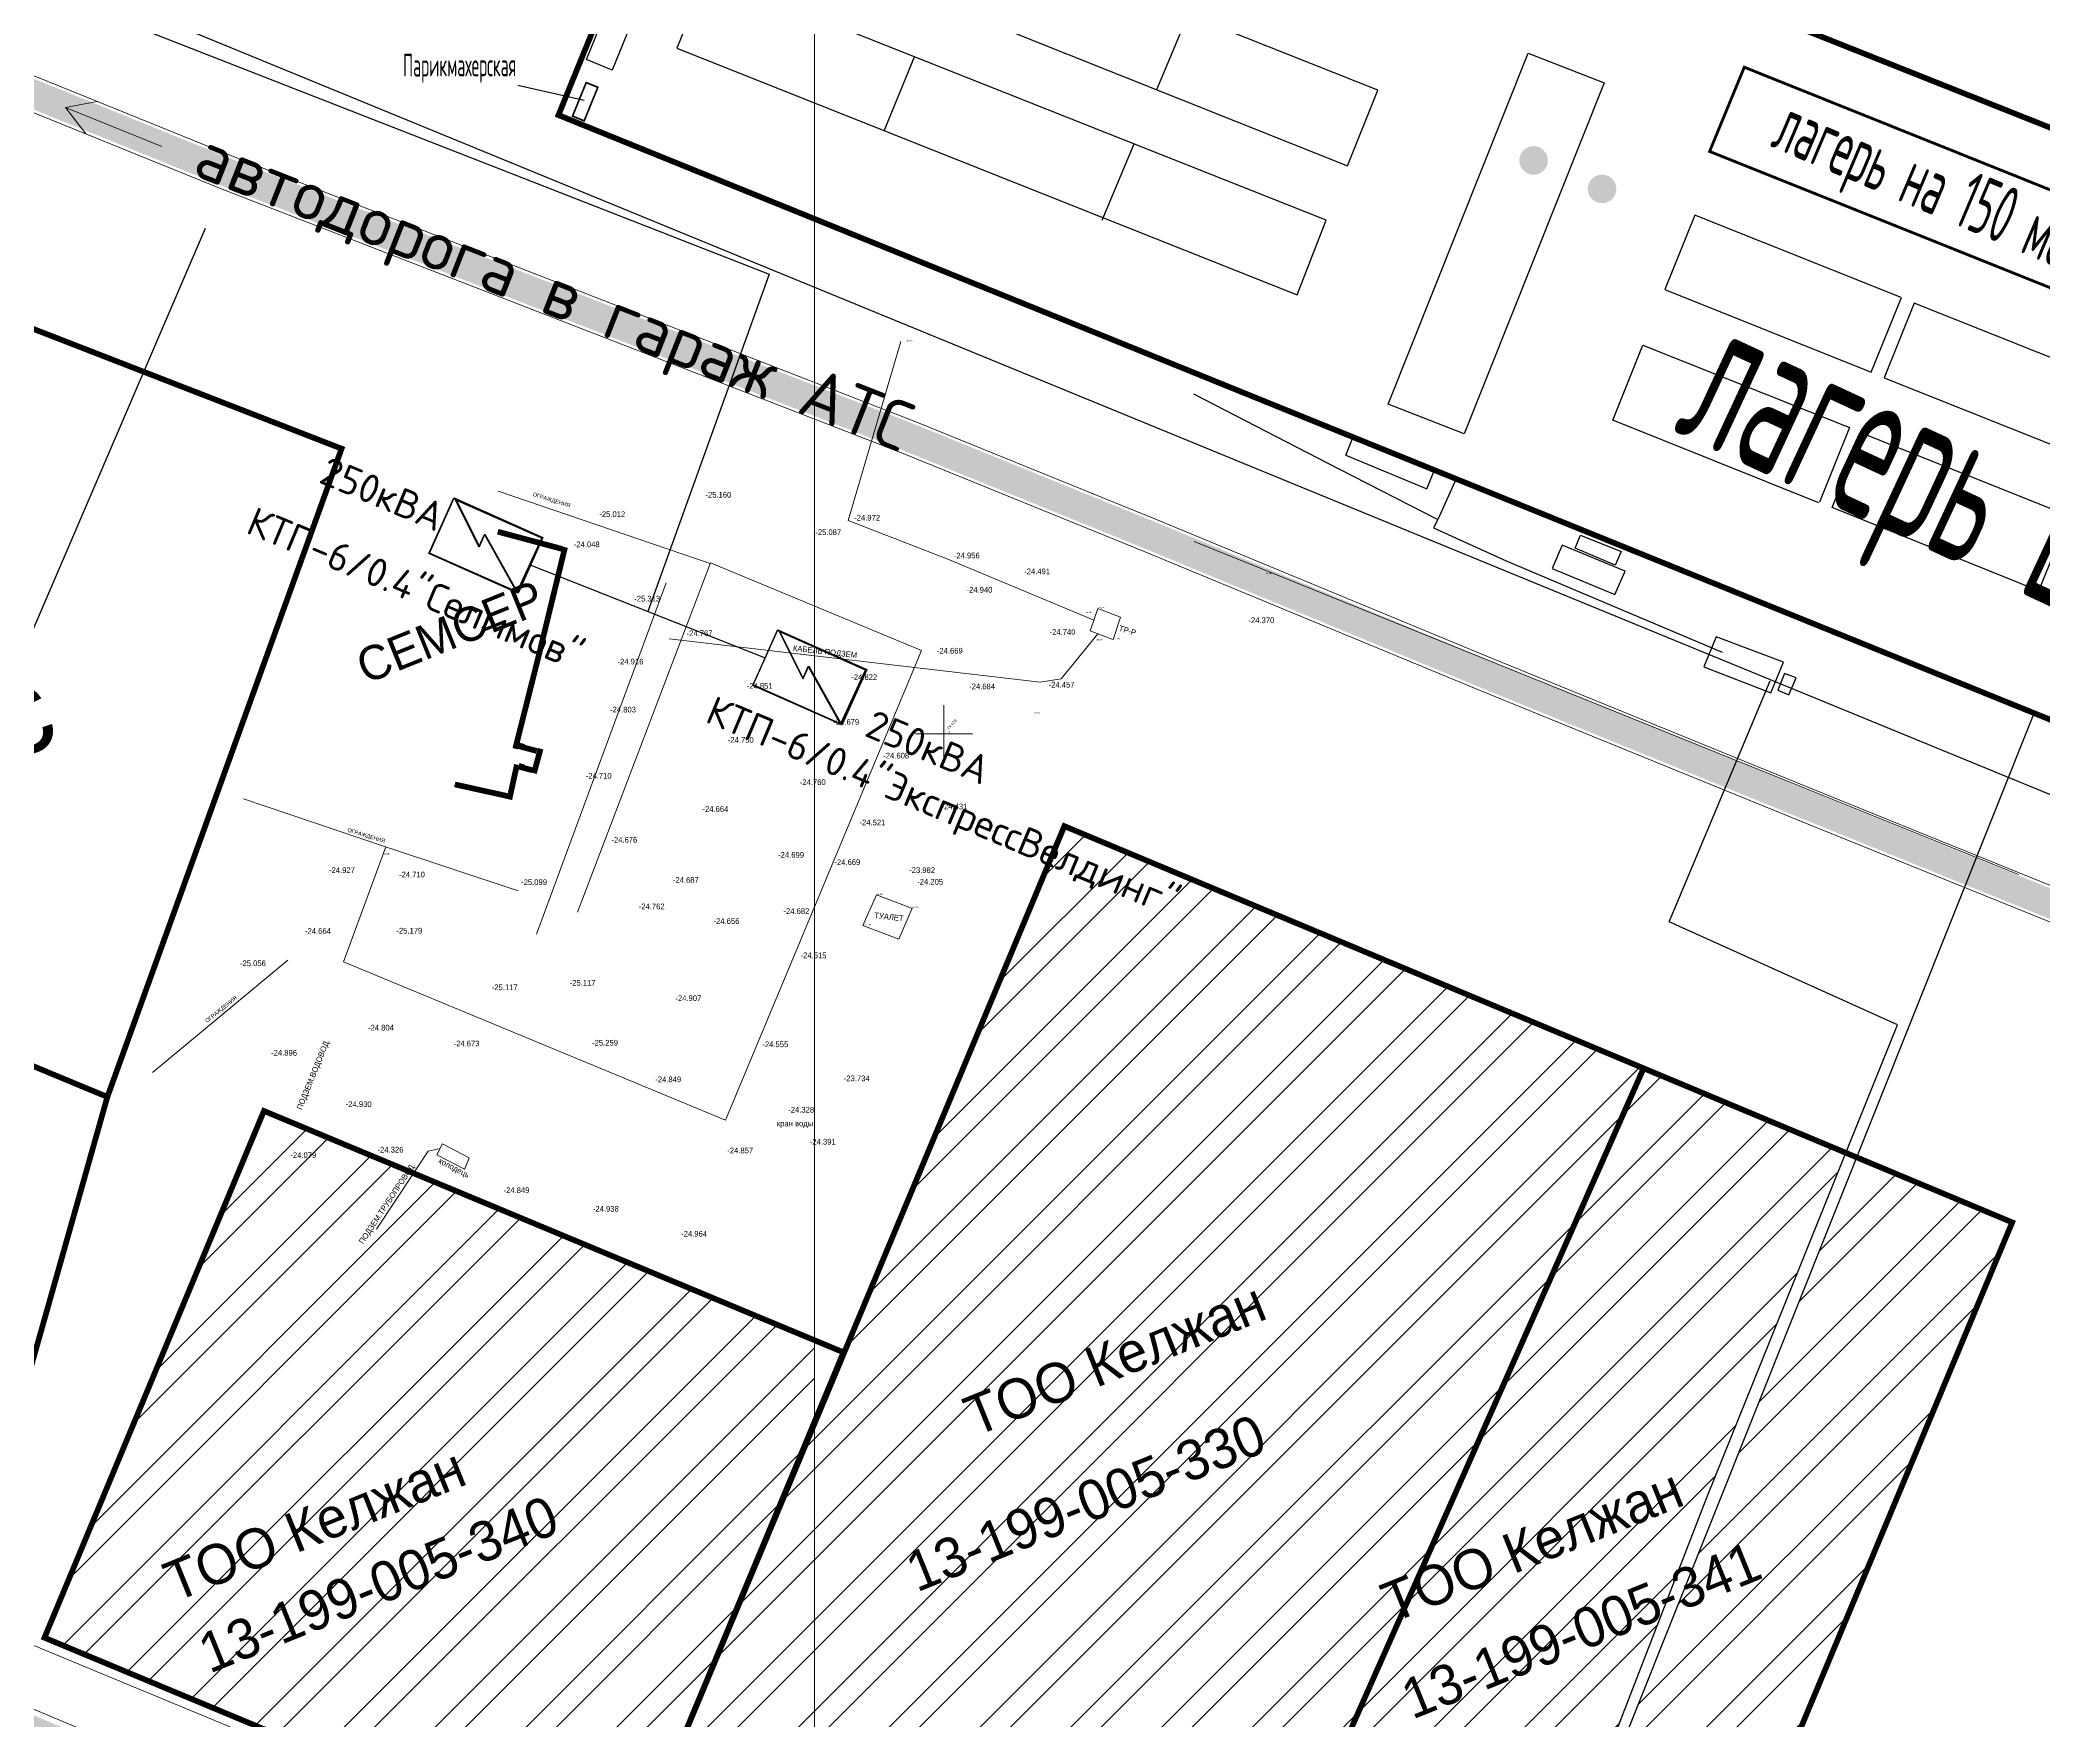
# Model space of a CAD drawing. Header units: millimetres. Extents: x 519 to 9564855, y -810 to 5021775.
# Drawn here: x 9523864.3 to 9524215.4, y 5006365.5 to 5006660.1 of the extents above; entities that cross this region are included whole.
import ezdxf

# ---------------------------------------------------------------- set-up
doc = ezdxf.new("R2010")
doc.units = ezdxf.units.MM
doc.header["$LTSCALE"] = 2
doc.header["$MEASUREMENT"] = 0
doc.header["$PDMODE"] = 2
doc.header["$PDSIZE"] = 5
for name, pattern in [('1', [0]), ('92051501$0$GROUND2', [35, 25, -10]), ('Трубопровод подводный под дном', [9.5, 2.25, -1, 1, -1, 1, -1, 2.25])]:
    doc.linetypes.add(name, pattern=pattern)
for name, color, linetype in [('0_ANNOT_Dimensions', 7, 'Continuous'), ('COMPOUND', 3, 'Continuous'), ('GRID_PULKOVO', 7, 'Continuous'), ('HEIGHT', 7, 'Continuous'), ('PPLINE_WAT', 7, 'WTR_LINE'), ('ROAD_ASF', 9, 'Continuous'), ('ROAD_FIELD', 255, '92051501$0$GROUND2'), ('STATION', 7, 'Continuous'), ('STATION_ELEV', 7, 'Continuous'), ('STATION_ID', 7, 'Continuous'), ('zdanie', 8, '1'), ('жилой блок', 185, '1'), ('ограждение', 55, 'Continuous'), ('Проектируемые сооружения', 6, 'Continuous'), ('столовая', 30, '1')]:
    doc.layers.add(name, color=color, linetype=linetype)
for name, color, linetype, lineweight in [('Водовод', 5, 'Трубопровод подводный под дном', 30), ('канал.труба', 3, 'Трубопровод подводный под дном', 30), ('Скважины на 2026', 222, 'Continuous', 50), ('Электро', 1, 'Continuous', 30), ('Электроснаб', 1, 'Continuous', 18), ('Электроснабжене', 1, 'Continuous', 18)]:
    doc.layers.add(name, color=color, linetype=linetype, lineweight=lineweight)
doc.styles.add('92051501$0$STANDARD', font='simplex.shx')
doc.styles.add('Elect', font='isocpeur.ttf')
doc.styles.get("Standard").update_dxf_attribs({"font": 'isocpeur.ttf', "width": 0.5})
doc.styles.add('STD', font='txt')
doc.linetypes.add('FENCELINE2', pattern='A,0.25,-0.1,[132,ltypeshp.shx,S=0.1,R=0,X=-0.1,Y=0],-0.1,1', length=1.45)
doc.linetypes.add('WTR_LINE', pattern='A,0.5,-0.2,["W",92051501$0$STANDARD,S=0.1,R=0,X=-0.1,Y=-0.05],-0.05', length=0.75)
doc.dimstyles.new('ISO-25', dxfattribs={"dimtxt": 15, "dimasz": 10, "dimexe": 5, "dimexo": 5, "dimgap": 5, "dimtad": 1, "dimtxsty": 'Standard', "dimblk": 'OBLIQUE', "dimcen": 50, "dimadec": 0, "dimazin": 0, "dimtfac": 1, "dimtmove": 0, "dimatfit": 3, "dimfxl": 0, "dimarcsym": 0})

# ---------------------------------------------------------------- blocks, each defined once
blk = doc.blocks.new('_Oblique')
at = {"color": 0, "linetype": 'ByBlock', "lineweight": -2}
blk.add_line((-0.5, -0.5), (0.5, 0.5), dxfattribs=at)
blk = doc.blocks.new('*D107')
at = {"layer": '0_ANNOT_Dimensions', "color": 0, "lineweight": -2, "transparency": 16777216}
for p, q in [((9523314.06, 5006886.19), (9523320.3, 5006901.39)), ((9523318.4, 5006896.76), (9524318.55, 5006485.95)), ((9524314.21, 5006475.39), (9524320.45, 5006490.58))]:
    blk.add_line(p, q, dxfattribs=at)
at = {"layer": 'DEFPOINTS', "color": 0, "lineweight": 25, "transparency": 16777216}
for p in [(9523312.16, 5006881.57), (9524318.55, 5006485.95), (9524312.31, 5006470.76)]:
    blk.add_point(p, dxfattribs=at)
at = {"layer": '0_ANNOT_Dimensions', "color": 0, "lineweight": -2, "transparency": 16777216, "xscale": 10, "yscale": 10, "zscale": 10}
for p, rotation in [((9523318.4, 5006896.76), 157.6697679268706), ((9524318.55, 5006485.95), 337.6697679268705)]:
    blk.add_blockref('_Oblique', p, dxfattribs=dict(at, rotation=rotation))
at = {"layer": '0_ANNOT_Dimensions', "color": 0, "lineweight": 25, "transparency": 16777216, "insert": (9523823.79, 5006704.31), "char_height": 15, "attachment_point": 5, "rotation": 337.6698, "bg_fill": 3, "box_fill_scale": 1.25, "bg_fill_color": 256, "bg_fill_true_color": 13158600, "bg_fill_transparency": 0}
blk.add_mtext('1081,23', dxfattribs=at)
blk = doc.blocks.new('*D108')
at = {"layer": '0_ANNOT_Dimensions', "color": 0, "lineweight": -2, "transparency": 16777216}
for p, q in [((9522897.82, 5006770.66), (9522881.49, 5006732.24)), ((9522883.44, 5006736.84), (9524304.47, 5006132.63)), ((9524318.85, 5006166.44), (9524302.51, 5006128.03))]:
    blk.add_line(p, q, dxfattribs=at)
at = {"layer": 'DEFPOINTS', "color": 0, "lineweight": 25, "transparency": 16777216}
for p in [(9522899.78, 5006775.26), (9524320.81, 5006171.05), (9524304.47, 5006132.63)]:
    blk.add_point(p, dxfattribs=at)
at = {"layer": '0_ANNOT_Dimensions', "color": 0, "lineweight": -2, "transparency": 16777216, "xscale": 10, "yscale": 10, "zscale": 10}
for p, rotation in [((9522883.44, 5006736.84), 156.9651309655296), ((9524304.47, 5006132.63), 336.9651309655296)]:
    blk.add_blockref('_Oblique', p, dxfattribs=dict(at, rotation=rotation))
at = {"layer": '0_ANNOT_Dimensions', "color": 0, "lineweight": 25, "transparency": 16777216, "insert": (9523599.44, 5006447.62), "char_height": 15, "attachment_point": 5, "rotation": 336.9651, "bg_fill": 3, "box_fill_scale": 1.25, "bg_fill_color": 256, "bg_fill_true_color": 13158600, "bg_fill_transparency": 0}
blk.add_mtext('1544,15', dxfattribs=at)

msp = doc.modelspace()

# ---------------------------------------------------------------- linework, layer by layer
msp.add_line((9523959.68556, 5006649.51027, 0.62087), (9523948.05289, 5006652.11465, 0.07775))
at = {"color": 7, "linetype": 'ByBlock', "lineweight": 0, "ltscale": 80}
for p, q in [((9523868.77173, 5006648.27956), (9523874.3194, 5006649.34505)), ((9523885.63865, 5006641.41995), (9523868.77173, 5006648.27956)), ((9523868.77173, 5006648.27956), (9523872.33104, 5006643.67681))]:
    msp.add_line(p, q, dxfattribs=at)
at = {"color": 1, "linetype": 'Continuous', "lineweight": 0}
for p, q in [((9524015.12432, 5006607.24701), (9524005.93042, 5006575.88146)), ((9524005.93042, 5006575.88146), (9524023.35168, 5006569.12094)), ((9524023.35168, 5006569.12094), (9524047.42083, 5006559.06803)), ((9524049.6368, 5006560.46231), (9524048.31665, 5006556.57237)), ((9524053.64397, 5006558.95044), (9524049.68353, 5006560.47361)), ((9524047.41769, 5006559.06916), (9524048.94765, 5006558.44)), ((9524048.31665, 5006556.57237), (9524052.2771, 5006555.04921)), ((9524052.32382, 5006555.0605), (9524053.64397, 5006558.95044)), ((9524039.57066, 5006547.57397), (9523974.57687, 5006555.15466)), ((9524049.68395, 5006556.02169), (9524043.24822, 5006548.17152)), ((9524043.24822, 5006548.17152), (9524039.57066, 5006547.57397))]:
    msp.add_line(p, q, dxfattribs=at)
at = {"linetype": 'FENCELINE2', "lineweight": 0}
for p, q in [((9523981.76272, 5006568.38723), (9523944.59062, 5006581.02508)), ((9523924.8366, 5006518.71732), (9523899.99363, 5006527.14749)), ((9523948.08009, 5006510.98453), (9523924.83603, 5006518.71753)), ((9523884.04292, 5006479.15276), (9523907.72546, 5006498.84454))]:
    msp.add_line(p, q, dxfattribs=at)
at = {"linetype": 'Continuous', "lineweight": 0}
for p, q in [((9523956.56626, 5006570.96046), (9523944.54347, 5006573.88963)), ((9523946.68872, 5006527.44471), (9523936.89148, 5006529.44826)), ((9524008.5, 5006504.91354), (9524010.88098, 5006510.31493)), ((9524010.88098, 5006510.31493), (9524017.17527, 5006507.90129)), ((9524017.15169, 5006507.93644), (9524014.77071, 5006502.53505)), ((9524014.77071, 5006502.53505), (9524008.47643, 5006504.94869)), ((9523932.30852, 5006465.36975), (9523926.69788, 5006456.93374)), ((9523934.45376, 5006465.8267), (9523932.30852, 5006465.36975)), ((9523934.85452, 5006466.68202), (9523933.84083, 5006464.73705)), ((9523939.52219, 5006464.19808), (9523934.85452, 5006466.68202)), ((9523933.84083, 5006464.73705), (9523938.67352, 5006462.21797)), ((9523938.67352, 5006462.19453), (9523939.52219, 5006464.19808)), ((9523926.69866, 5006456.93467), (9523923.28525, 5006451.68685))]:
    msp.add_line(p, q, dxfattribs=at)
at = {"color": 3, "linetype": 'ByBlock', "lineweight": 0, "ltscale": 80}
msp.add_line((9524066.55, 5006572.19), (9524210.99, 5006513.89), dxfattribs=at)
at = {"color": 5, "linetype": 'ByBlock', "lineweight": 0}
for p, q in [((9523958.51355, 5006507.28395), (9523981.80298, 5006568.48116)), ((9523981.80298, 5006568.48116), (9524018.77627, 5006553.11902)), ((9524018.77627, 5006553.11902), (9523984.41042, 5006470.83837)), ((9523917.46913, 5006498.58503), (9523924.90133, 5006518.69581)), ((9523984.41042, 5006470.83837), (9523917.46913, 5006498.58503))]:
    msp.add_line(p, q, dxfattribs=at)
at = {"linetype": 'ByBlock', "lineweight": 0}
msp.add_line((9523974, 5006565), (9523951.3093, 5006503.42502), dxfattribs=at)
at = {"color": 0, "elevation": 0.54313}
msp.add_lwpolyline([(9523960.04246, 5006656.67746), (9523964.64131, 5006667.97749), (9523965.56754, 5006667.60054), (9523966.47224, 5006669.82349), (9523971.01077, 5006667.97641), (9523970.10608, 5006665.75346), (9523969.17985, 5006666.13041), (9523964.581, 5006654.83039), (9523960.04246, 5006656.67746)], dxfattribs=at)
at = {"color": 0, "const_width": 0.3, "elevation": 0.62087}
msp.add_lwpolyline([(9523957.62151, 5006646.75834), (9523959.65911, 5006645.92878), (9523962.05352, 5006651.81004), (9523960.01592, 5006652.6396)], close=True, dxfattribs=at)
at = {"linetype": 'Continuous'}
for points, elevation in [([(9524093.0785, 5006587.3255), (9524094.3965, 5006590.55141)], -24.0295), ([(9524093.0785, 5006587.3255), (9524094.3965, 5006590.55141)], -24.0295), ([(9524093.0785, 5006587.3255), (9524107.2971, 5006581.419)], -24.0295), ([(9524107.2971, 5006581.419), (9524108.57873, 5006584.60853)], -22.3712), ([(9524142.0351, 5006567.0088), (9524131.01676, 5006571.57697), (9524129.2794, 5006567.5035), (9524140.2508, 5006562.93)], -22.4131), ([(9524133.2964, 5006571.0201), (9524134.2378, 5006573.3306), (9524141.3261, 5006570.4403), (9524140.293, 5006568.0765), (9524133.2964, 5006571.0201)], -22.7361), ([(9524140.2508, 5006562.93), (9524142.0351, 5006567.0088)], -23.9112), ([(9524157.9674, 5006555.4858), (9524155.8492, 5006550.2647), (9524167.5828, 5006545.6938), (9524169.7844, 5006551.053), (9524157.9674, 5006555.4858)], -22.459), ([(9524168.7695, 5006546.1499), (9524170.73, 5006545.3531), (9524172.0005, 5006548.3068), (9524169.97417, 5006549.08967), (9524168.7695, 5006546.1499)], -24.0396)]:
    msp.add_lwpolyline(points, dxfattribs=dict(at, elevation=elevation))
at = {"color": 0, "linetype": 'ByBlock', "lineweight": 0, "const_width": 1, "elevation": 1.80509}
for points in [[(9523966.6415, 5006337.81586), (9524132.71038, 5006268.38151), (9524209.85966, 5006452.90248), (9524043.79078, 5006522.33683)], [(9523865.09994, 5006380.11611), (9523966.6415, 5006337.81586), (9524005.09628, 5006430.12637), (9523903.55472, 5006472.42662)]]:
    msp.add_lwpolyline(points, close=True, dxfattribs=at)
msp.add_lwpolyline([(9524145.27732, 5006479.90473), (9524064.2822, 5006296.99172)], dxfattribs=at)
at = {"layer": 'COMPOUND', "lineweight": 0, "const_width": 1}
msp.add_lwpolyline([(9523799.07253, 5006634.23038), (9523759.01101, 5006523.53491), (9523763.73074, 5006521.57428), (9523734.237, 5006435.855), (9523851.637, 5006388.355), (9523876.12334, 5006474.88504), (9523917.16187, 5006588.48479), (9523804.33202, 5006632.32693)], close=True, dxfattribs=at)
for points in [[(9523944.51553, 5006573.93899), (9523955.80428, 5006570.91071)], [(9523947.5868, 5006535.90172), (9523951.80104, 5006552.63663), (9523956.31391, 5006571.21936)], [(9523948.8025, 5006536.83467), (9523948.61427, 5006536.24306), (9523951.35963, 5006535.5066)], [(9523952.02255, 5006535.90464), (9523950.86981, 5006531.60748)], [(9523946.54827, 5006527.01422), (9523947.88837, 5006533.11685)], [(9523948.8025, 5006533.24979), (9523948.61427, 5006532.65819), (9523950.60555, 5006532.12401)], [(9523937.00923, 5006529.64475), (9523946.77696, 5006527.48278)], [(9523763.73074, 5006521.57428), (9523876.12334, 5006474.88504)]]:
    msp.add_lwpolyline(points, dxfattribs=at)
at = {"layer": 'GRID_PULKOVO', "lineweight": 0}
msp.add_line((9524000, 5011000), (9524000, 4992000), dxfattribs=at)
at = {"layer": 'PPLINE_WAT', "color": 5, "lineweight": 0, "ltscale": 20}
msp.add_lwpolyline([(9523394.05998, 5006572.94628), (9523682.80481, 5006453.97047), (9523782.577, 5006412.184), (9524033.432, 5006308.159), (9524136.788, 5006266.205), (9524101.6191, 5006188.47359)], dxfattribs=at)
at = {"layer": 'ROAD_ASF', "color": 8, "lineweight": 0, "const_width": 5}
for points in [[(9524210.52931, 5006221.1802), (9524247.57311, 5006289.06783), (9524268.60548, 5006338.26024), (9524293.31878, 5006390.58136), (9524310.33672, 5006428.29839), (9524309.35286, 5006468.77954), (9524236.04314, 5006500.82822), (9524173.76616, 5006526.05062), (9524117.80171, 5006548.86999), (9524058.88846, 5006573.25861), (9524016.65496, 5006590.421), (9523897.3215, 5006636.78169), (9523753.71169, 5006695.0093), (9523709.78722, 5006714.29558), (9523625.91282, 5006747.90004), (9523311.5592, 5006878.56995), (9523269.12538, 5006878.63964)], [(9523170.07911, 5006655.78082), (9524320.80617, 5006171.04633)]]:
    msp.add_lwpolyline(points, dxfattribs=at)
at = {"layer": 'ROAD_ASF', "lineweight": 0}
for points in [[(9524213.16276, 5006219.74322), (9524250.27521, 5006287.75666), (9524271.34197, 5006337.02949), (9524296.04257, 5006389.32371), (9524313.35245, 5006427.68777), (9524312.30554, 5006470.76287), (9524237.20728, 5006503.59345), (9524174.89885, 5006528.82856), (9524118.9492, 5006551.64186), (9524060.02692, 5006576.03422), (9524017.76292, 5006593.209), (9523898.44871, 5006639.56186), (9523754.91778, 5006697.75618), (9523710.94844, 5006717.06216), (9523627.06433, 5006750.67024), (9523312.16041, 5006881.56891), (9523271.75252, 5006881.63964)], [(9524207.89585, 5006222.61718), (9524244.871, 5006290.379), (9524265.869, 5006339.491), (9524290.595, 5006391.839), (9524307.321, 5006428.909), (9524306.576, 5006459.562), (9524291.029, 5006473.516), (9524234.879, 5006498.063), (9524172.64, 5006523.27), (9524116.669, 5006546.092), (9524057.75, 5006570.483), (9524015.547, 5006587.633), (9523896.235, 5006633.985), (9523752.584, 5006692.228), (9523708.626, 5006711.529), (9523624.797, 5006745.115), (9523310.958, 5006875.571), (9523271.74202, 5006875.63965)], [(9523171.24202, 5006658.54626), (9524320.48734, 5006175.2707)]]:
    msp.add_lwpolyline(points, dxfattribs=at)
at = {"layer": 'STATION', "lineweight": 0}
msp.add_point((9524022.704, 5006538.51, -24.428), dxfattribs=at)
at = {"layer": 'zdanie', "color": 3, "linetype": 'Continuous', "const_width": 1, "elevation": -23.911}
msp.add_lwpolyline([(9524249.5057, 5006527.6239), (9523955.1562, 5006646.939), (9524011.4231, 5006785.1948), (9524178.1317, 5006718.4959), (9524157.31108, 5006668.28995), (9524260.81813, 5006627.11227), (9524259.65964, 5006624.27616), (9524250.83426, 5006600.46962), (9524281.4097, 5006587.1659), (9524272.0557, 5006566.1319), (9524265.6637, 5006568.8089), (9524249.5057, 5006527.6239)], dxfattribs=at)
at = {"layer": 'Водовод', "color": 5, "linetype": 'ByBlock', "elevation": -24.6797}
msp.add_lwpolyline([(9524108.5454, 5006278.7015), (9524213.73515, 5006542.12356)], dxfattribs=at)
at = {"layer": 'жилой блок', "color": 9, "linetype": 'Continuous'}
for points, elevation in [([(9523990.4364, 5006694.3327), (9523985.1948, 5006681.2985), (9524093.4282, 5006638.0599), (9524098.6976, 5006651.3177), (9523990.4364, 5006694.3327)], -24.0489), ([(9524084.5537, 5006615.4386), (9524089.6658, 5006628.5119), (9523981.1415, 5006671.6271), (9523975.9177, 5006658.6417), (9524084.5537, 5006615.4386)], -24.0922), ([(9524059.98523, 5006651.42017), (9524065.45973, 5006664.52397)], -23.2181), ([(9524012.22614, 5006644.20232), (9524017.51593, 5006657.17604)], -22.7103), ([(9524050.4174, 5006628.5185), (9524056.00207, 5006641.88603)], -23.2181)]:
    msp.add_lwpolyline(points, dxfattribs=dict(at, elevation=elevation))
for points in [[(9524190.40201, 5006614.9677, -23.832), (9524154.26201, 5006629.4047, -24.242), (9524148.97301, 5006616.3517, -24.325), (9524185.15338, 5006601.89858, -23.91454), (9524190.44238, 5006614.95158, -23.83154)], [(9524175.99303, 5006579.01768, -23.94124), (9524139.89631, 5006593.4747, -22.13), (9524145.12093, 5006606.60876, -24.09705), (9524181.3624, 5006592.17456, -24.21479), (9524176.0734, 5006579.12156, -24.29779)], [(9524214.47139, 5006563.57616, -23.75943), (9524178.30838, 5006578.17058, -24.17754), (9524183.59738, 5006591.22358, -24.09454), (9524219.84075, 5006576.73304, -24.03297), (9524214.55175, 5006563.68004, -24.11597)]]:
    msp.add_polyline3d(points, dxfattribs=at)
msp.add_polyline3d([(9524223.64138, 5006586.47758, -24.03354), (9524228.89001, 5006599.5467, -23.951), (9524192.70101, 5006613.9797, -24.258), (9524187.45238, 5006600.91058, -24.34054)], close=True, dxfattribs=at)
at = {"layer": 'канал.труба', "color": 32, "linetype": 'ByBlock', "true_color": 0xcd6928}
for points, elevation in [([(9524066.4059, 5006598.0789), (9524091.8946, 5006584.9468), (9524109.2252, 5006576.05849), (9524108.46049, 5006574.59763), (9524121.17893, 5006568.83498)], -23.5943), ([(9524112.43581, 5006583.18543), (9524112.43581, 5006583.18543), (9524109.2252, 5006576.05849)], -23.893), ([(9524121.17893, 5006568.83498), (9524159.0432, 5006552.8239)], -23.5943), ([(9524156.3401, 5006404.7074), (9524189.7553, 5006487.4941), (9524149.7833, 5006505.5536), (9524167.47092, 5006547.80823)], -23.8078), ([(9523969.325, 5006166.8387), (9524029.3535, 5006311.2402), (9524030.4196, 5006313.8246), (9524109.686, 5006284.1272), (9524156.3401, 5006404.7074)], -23.8078)]:
    msp.add_lwpolyline(points, dxfattribs=dict(at, elevation=elevation))
at = {"layer": 'Проектируемые сооружения', "color": 9, "linetype": 'ByBlock', "lineweight": 30, "ltscale": 0.3, "const_width": 0.5}
msp.add_lwpolyline([(9524156.84099, 5006640.57231), (9524162.91899, 5006655.33331), (9524237.72499, 5006625.33031), (9524231.89999, 5006610.53131), (9524156.84099, 5006640.57231)], dxfattribs=at)
at = {"layer": 'Скважины на 2026', "lineweight": 5, "const_width": 2.5}
for points in [[(9524124.75, 5006639, 1), (9524127.25, 5006639, 1)], [(9524136.75, 5006634, 1), (9524139.25, 5006634, 1)]]:
    msp.add_lwpolyline(points, format="xyb", close=True, dxfattribs=at)
at = {"layer": 'столовая', "color": 9, "linetype": 'Continuous', "elevation": -23.2947}
for points in [[(9524100.5513, 5006596.2954), (9524125.0786, 5006657.8098), (9524138.3729, 5006652.5737)], [(9524138.3729, 5006652.5737), (9524113.8456, 5006591.0593), (9524100.5513, 5006596.2954)]]:
    msp.add_lwpolyline(points, dxfattribs=at)
at = {"layer": 'Электро'}
for p, q in [((9523790.16137, 5006698.04918), (9523992.05396, 5006619.06526)), ((9523992.05396, 5006619.06526), (9523970.82292, 5006559.9589, 0)), ((9523932.47279, 5006570.12192), (9523936.77724, 5006579.77855)), ((9523932.56263, 5006570.19801, 0), (9523936.86708, 5006579.85463, 0)), ((9523936.77724, 5006579.77855), (9523952.34903, 5006572.83741)), ((9523936.86708, 5006579.85463, 0), (9523952.43886, 5006572.9135, 0)), ((9523952.21981, 5006572.78787), (9523937.06164, 5006579.54465)), ((9523937.06164, 5006579.54465), (9523941.22556, 5006571.26043)), ((9523952.30965, 5006572.86396, 0), (9523937.15147, 5006579.62073, 0)), ((9523937.15147, 5006579.62073, 0), (9523941.31539, 5006571.33652, 0)), ((9523941.22556, 5006571.26043), (9523942.19261, 5006573.42994)), ((9523941.31539, 5006571.33652, 0), (9523942.28245, 5006573.50602, 0)), ((9523942.19261, 5006573.42994), (9523947.84291, 5006563.30667)), ((9523942.28245, 5006573.50602, 0), (9523947.93274, 5006563.38276, 0)), ((9523947.84291, 5006563.30667), (9523952.21981, 5006572.78787)), ((9523947.93274, 5006563.38276, 0), (9523952.30965, 5006572.86396, 0)), ((9523952.34903, 5006572.83741), (9523948.04457, 5006563.18078)), ((9523952.43886, 5006572.9135, 0), (9523948.13441, 5006563.25687, 0)), ((9523948.04457, 5006563.18078), (9523932.47279, 5006570.12192)), ((9523948.13441, 5006563.25687, 0), (9523932.56263, 5006570.19801, 0)), ((9523989.20698, 5006547.00431), (9523993.51143, 5006556.66094)), ((9523989.29682, 5006547.08039, 0), (9523993.60127, 5006556.73702, 0)), ((9523993.51143, 5006556.66094), (9524009.08322, 5006549.7198)), ((9523993.60127, 5006556.73702, 0), (9524009.17305, 5006549.79588, 0)), ((9524008.954, 5006549.67026), (9523993.79583, 5006556.42703)), ((9523993.79583, 5006556.42703), (9523997.95975, 5006548.14282)), ((9524009.04384, 5006549.74635, 0), (9523993.88566, 5006556.50312, 0)), ((9523993.88566, 5006556.50312, 0), (9523998.04958, 5006548.21891, 0)), ((9523997.95975, 5006548.14282), (9523998.9268, 5006550.31232)), ((9523998.04958, 5006548.21891, 0), (9523999.01664, 5006550.38841, 0)), ((9523998.9268, 5006550.31232), (9524004.5771, 5006540.18906)), ((9523999.01664, 5006550.38841, 0), (9524004.66694, 5006540.26515, 0)), ((9524004.5771, 5006540.18906), (9524008.954, 5006549.67026)), ((9524004.66694, 5006540.26515, 0), (9524009.04384, 5006549.74635, 0)), ((9524009.08322, 5006549.7198), (9524004.77876, 5006540.06317)), ((9524009.17305, 5006549.79588, 0), (9524004.8686, 5006540.13925, 0)), ((9524004.77876, 5006540.06317), (9523989.20698, 5006547.00431)), ((9524004.8686, 5006540.13925, 0), (9523989.29682, 5006547.08039, 0))]:
    msp.add_line(p, q, dxfattribs=at)
at = {"layer": 'Электро', "ltscale": 25}
msp.add_line((9523950.28664, 5006568.08518, 0), (9523991.35921, 5006551.83262), dxfattribs=at)
at = {"layer": 'Электроснаб', "color": 1, "linetype": 'ByBlock', "lineweight": 0}
for p, q in [((9523790.16137, 5006698.04918), (9523992.05396, 5006619.06526)), ((9523992.05396, 5006619.06526), (9523970.82292, 5006559.9589, 0)), ((9523932.47279, 5006570.12192), (9523936.77724, 5006579.77855)), ((9523932.56263, 5006570.19801, 0), (9523936.86708, 5006579.85463, 0)), ((9523936.77724, 5006579.77855), (9523952.34903, 5006572.83741)), ((9523936.86708, 5006579.85463, 0), (9523952.43886, 5006572.9135, 0)), ((9523952.21981, 5006572.78787), (9523937.06164, 5006579.54465)), ((9523937.06164, 5006579.54465), (9523941.22556, 5006571.26043)), ((9523952.30965, 5006572.86396, 0), (9523937.15147, 5006579.62073, 0)), ((9523937.15147, 5006579.62073, 0), (9523941.31539, 5006571.33652, 0)), ((9523941.22556, 5006571.26043), (9523942.19261, 5006573.42994)), ((9523941.31539, 5006571.33652, 0), (9523942.28245, 5006573.50602, 0)), ((9523942.19261, 5006573.42994), (9523947.84291, 5006563.30667)), ((9523942.28245, 5006573.50602, 0), (9523947.93274, 5006563.38276, 0)), ((9523947.84291, 5006563.30667), (9523952.21981, 5006572.78787)), ((9523947.93274, 5006563.38276, 0), (9523952.30965, 5006572.86396, 0)), ((9523952.34903, 5006572.83741), (9523948.04457, 5006563.18078)), ((9523952.43886, 5006572.9135, 0), (9523948.13441, 5006563.25687, 0)), ((9523948.04457, 5006563.18078), (9523932.47279, 5006570.12192)), ((9523948.13441, 5006563.25687, 0), (9523932.56263, 5006570.19801, 0)), ((9523989.20698, 5006547.00431), (9523993.51143, 5006556.66094)), ((9523989.29682, 5006547.08039, 0), (9523993.60127, 5006556.73702, 0)), ((9523993.51143, 5006556.66094), (9524009.08322, 5006549.7198)), ((9523993.60127, 5006556.73702, 0), (9524009.17305, 5006549.79588, 0)), ((9524008.954, 5006549.67026), (9523993.79583, 5006556.42703)), ((9523993.79583, 5006556.42703), (9523997.95975, 5006548.14282)), ((9524009.04384, 5006549.74635, 0), (9523993.88566, 5006556.50312, 0)), ((9523993.88566, 5006556.50312, 0), (9523998.04958, 5006548.21891, 0)), ((9523997.95975, 5006548.14282), (9523998.9268, 5006550.31232)), ((9523998.04958, 5006548.21891, 0), (9523999.01664, 5006550.38841, 0)), ((9523998.9268, 5006550.31232), (9524004.5771, 5006540.18906)), ((9523999.01664, 5006550.38841, 0), (9524004.66694, 5006540.26515, 0)), ((9524004.5771, 5006540.18906), (9524008.954, 5006549.67026)), ((9524004.66694, 5006540.26515, 0), (9524009.04384, 5006549.74635, 0)), ((9524009.08322, 5006549.7198), (9524004.77876, 5006540.06317)), ((9524009.17305, 5006549.79588, 0), (9524004.8686, 5006540.13925, 0)), ((9524004.77876, 5006540.06317), (9523989.20698, 5006547.00431)), ((9524004.8686, 5006540.13925, 0), (9523989.29682, 5006547.08039, 0))]:
    msp.add_line(p, q, dxfattribs=at)
at = {"layer": 'Электроснаб', "color": 1, "linetype": 'ByBlock', "lineweight": 0, "ltscale": 25}
msp.add_line((9523950.28664, 5006568.08518, 0), (9523991.35921, 5006551.83262), dxfattribs=at)
at = {"layer": 'Электроснабжене', "color": 1, "linetype": 'ByBlock', "lineweight": 0}
for p, q in [((9523790.16137, 5006698.04918), (9523992.05396, 5006619.06526)), ((9523992.05396, 5006619.06526), (9523970.82292, 5006559.9589, 0)), ((9523932.47279, 5006570.12192), (9523936.77724, 5006579.77855)), ((9523932.56263, 5006570.19801, 0), (9523936.86708, 5006579.85463, 0)), ((9523936.77724, 5006579.77855), (9523952.34903, 5006572.83741)), ((9523936.86708, 5006579.85463, 0), (9523952.43886, 5006572.9135, 0)), ((9523952.21981, 5006572.78787), (9523937.06164, 5006579.54465)), ((9523937.06164, 5006579.54465), (9523941.22556, 5006571.26043)), ((9523952.30965, 5006572.86396, 0), (9523937.15147, 5006579.62073, 0)), ((9523937.15147, 5006579.62073, 0), (9523941.31539, 5006571.33652, 0)), ((9523941.22556, 5006571.26043), (9523942.19261, 5006573.42994)), ((9523941.31539, 5006571.33652, 0), (9523942.28245, 5006573.50602, 0)), ((9523942.19261, 5006573.42994), (9523947.84291, 5006563.30667)), ((9523942.28245, 5006573.50602, 0), (9523947.93274, 5006563.38276, 0)), ((9523947.84291, 5006563.30667), (9523952.21981, 5006572.78787)), ((9523947.93274, 5006563.38276, 0), (9523952.30965, 5006572.86396, 0)), ((9523952.34903, 5006572.83741), (9523948.04457, 5006563.18078)), ((9523952.43886, 5006572.9135, 0), (9523948.13441, 5006563.25687, 0)), ((9523948.04457, 5006563.18078), (9523932.47279, 5006570.12192)), ((9523948.13441, 5006563.25687, 0), (9523932.56263, 5006570.19801, 0)), ((9523989.20698, 5006547.00431), (9523993.51143, 5006556.66094)), ((9523989.29682, 5006547.08039, 0), (9523993.60127, 5006556.73702, 0)), ((9523993.51143, 5006556.66094), (9524009.08322, 5006549.7198)), ((9523993.60127, 5006556.73702, 0), (9524009.17305, 5006549.79588, 0)), ((9524008.954, 5006549.67026), (9523993.79583, 5006556.42703)), ((9523993.79583, 5006556.42703), (9523997.95975, 5006548.14282)), ((9524009.04384, 5006549.74635, 0), (9523993.88566, 5006556.50312, 0)), ((9523993.88566, 5006556.50312, 0), (9523998.04958, 5006548.21891, 0)), ((9523997.95975, 5006548.14282), (9523998.9268, 5006550.31232)), ((9523998.04958, 5006548.21891, 0), (9523999.01664, 5006550.38841, 0)), ((9523998.9268, 5006550.31232), (9524004.5771, 5006540.18906)), ((9523999.01664, 5006550.38841, 0), (9524004.66694, 5006540.26515, 0)), ((9524004.5771, 5006540.18906), (9524008.954, 5006549.67026)), ((9524004.66694, 5006540.26515, 0), (9524009.04384, 5006549.74635, 0)), ((9524009.08322, 5006549.7198), (9524004.77876, 5006540.06317)), ((9524009.17305, 5006549.79588, 0), (9524004.8686, 5006540.13925, 0)), ((9524004.77876, 5006540.06317), (9523989.20698, 5006547.00431)), ((9524004.8686, 5006540.13925, 0), (9523989.29682, 5006547.08039, 0))]:
    msp.add_line(p, q, dxfattribs=at)
at = {"layer": 'Электроснабжене', "color": 1, "linetype": 'ByBlock', "lineweight": 0, "ltscale": 25}
msp.add_line((9523950.28664, 5006568.08518, 0), (9523991.35921, 5006551.83262), dxfattribs=at)

# ---------------------------------------------------------------- texts
at = {"color": 8, "linetype": 'ByBlock', "lineweight": 80, "ltscale": 80, "width": 0.5}
msp.add_text('лагерь на 150 мест ', height=10, rotation=337.057344, dxfattribs=at).set_placement((9524167.31555, 5006641.52334, -23.76))
at = {"color": 7, "linetype": 'ByBlock', "lineweight": 0, "ltscale": 80}
msp.add_text('автодорога в гараж АТС', height=8.7062013, rotation=338.5619105, dxfattribs=at).set_placement((9523890.68702, 5006636.55182))
at = {"color": 3, "linetype": 'ByBlock', "lineweight": 80, "ltscale": 80, "width": 0.5}
msp.add_text('лагерь ЦТТ ', height=27.4619896, rotation=335.0545285, dxfattribs=at).set_placement((9524150.22086, 5006591.65699, -23.76))
at = {"layer": 'COMPOUND', "color": 0, "lineweight": 0, "attachment_point": 1, "style": 'Elect'}
for s, insert, char_height, rotation in [('{\\fNewtonTT|b0|i0|c204|p18;ОГРАЖДЕНИЯ}', (9523950.7911, 5006580.85473), 0.7, 342.9292064), ('{\\fNewtonTT|b0|i0|c204|p18;ТР-Р}', (9524053.55057, 5006557.54747), 1, 342.9292064), ('{\\fNewtonTT|b0|i0|c204|p18;КАБЕЛЬ ПОДЗЕМ}', (9523996.31625, 5006554.06301), 1, 353.4949366), ('{\\fNewtonTT|b0|i0|c204|p18;ОГРАЖДЕНИЯ}', (9523918.32765, 5006522.04734), 0.7, 342.9292064), ('{\\fNewtonTT|b0|i0|c204|p18;ТУАЛЕТ}', (9524010.56124, 5006507.22679), 1, 353.4949366), ('{\\fNewtonTT|b0|i0|c204|p18;ОГРАЖДЕНИЯ}', (9523893.1682, 5006488.36688), 0.7, 38.9857345), ('{\\fNewtonTT|b0|i0|c204|p18;ПОДЗЕМ\\fNewtonTT|b0|i0|c0|p18;.\\fNewtonTT|b0|i0|c204|p18;ВОДОВОД\\fNewtonTT|b0|i0|c0|p18;.}', (9523909.24792, 5006472.90803), 1, 68.0565633), ('{\\fNewtonTT|b0|i0|c204|p18;кран воды}', (9523993.41295, 5006470.71255), 1, 0.3080604), ('{\\fNewtonTT|b0|i0|c204|p18;ПОДЗЕМ\\fNewtonTT|b0|i0|c0|p18;.\\fNewtonTT|b0|i0|c204|p18;ТРУБОПРОВОД\\fNewtonTT|b0|i0|c0|p18;.}', (9523920.09673, 5006449.57296), 1, 56.4642009), ('{\\fNewtonTT|b0|i0|c204|p18;колодець}', (9523934.51406, 5006464.24685), 1, 332.715192)]:
    msp.add_mtext(s, dxfattribs=dict(at, insert=insert, char_height=char_height, rotation=rotation))
at = {"layer": 'COMPOUND', "lineweight": 0, "attachment_point": 1, "rotation": 22, "style": 'Elect'}
for s, insert, char_height in [('{\\fNewtonTT|b0|i0|c204|p18;Мобил\\Pсервис}', (9523793.67011, 5006550.28882), 15), ('{\\fNewtonTT|b0|i0|c204|p18;СЕМСЕР}', (9523919.12615, 5006552.73673), 6)]:
    msp.add_mtext(s, dxfattribs=dict(at, insert=insert, char_height=char_height))
at = {"layer": 'COMPOUND', "color": 0, "lineweight": 30, "char_height": 7, "attachment_point": 1, "rotation": 22, "style": 'Elect'}
for insert in [(9524025.51317, 5006421.79822, 1.80509), (9523885.3111, 5006392.7815, 1.80509), (9524098.63154, 5006389.13751)]:
    msp.add_mtext('{\\fNewtonTT|b0|i0|c204|p18;ТОО Келжан}', dxfattribs=dict(at, insert=insert))
at = {"layer": 'COMPOUND', "color": 0, "lineweight": 30, "char_height": 7, "width": 92.8396211, "attachment_point": 1, "rotation": 22, "style": 'Elect'}
for s, insert in [('{\\fNewtonTT|b0|i0|c0|p18;13-199-005-330}', (9524015.32631, 5006394.52071)), ('{\\fNewtonTT|b0|i0|c0|p18;13-199-005-340}', (9523891.3865, 5006380.27718)), ('{\\fNewtonTT|b0|i0|c0|p18;13-199-005-341}', (9524102.1311, 5006372.22287))]:
    msp.add_mtext(s, dxfattribs=dict(at, insert=insert))
at = {"layer": 'HEIGHT', "lineweight": 0, "style": 'STD'}
for s, height, p in [(' -25.222', 0.25, (9524015.93094, 5006607.2131, -25.222)), (' -25.012', 1, (9523961.9405, 5006576.5149, -25.0125)), (' -25.160', 1, (9523980.53383, 5006579.90557, -25.1604)), (' -25.087', 1, (9523999.78353, 5006573.34697, -25.0866)), (' -24.972', 1, (9524006.60019, 5006575.87811, -24.972)), (' -24.048', 1, (9523957.47336, 5006571.21371, -24.048)), (' -24.956', 1, (9524024.05012, 5006569.25993, -24.9556)), (' -24.491', 1, (9524036.3805, 5006566.4812, -24.4909)), (' -24.940', 1, (9524026.2785, 5006563.24519, -24.9402)), (' -24.308', 0.25, (9524078.9338, 5006566.5388, -24.308)), (' -25.313', 1, (9523968.06193, 5006561.70267, -25.3129)), (' -24.706', 0.25, (9524047.33107, 5006559.6995, -24.7063)), (' -24.764', 0.25, (9524049.5999, 5006560.5016, -24.7642)), (' -24.767', 1, (9523977.23756, 5006555.63488, -24.7666)), (' -24.740', 1, (9524040.8305, 5006555.85569, -24.7402)), (' -24.370', 1, (9524075.67302, 5006557.91168, -24.3702)), (' -24.669', 1, (9524021.07909, 5006552.57495, -24.6689)), (' -24.664', 0.25, (9524049.18992, 5006554.90601, -24.6644)), (' -24.690', 0.25, (9524052.2936, 5006555.0589, -24.6901)), (' -24.916', 1, (9523965.1297, 5006550.67042, -24.9156)), (' -24.851', 1, (9523987.7693, 5006546.4008, -24.8514)), (' -24.822', 1, (9524006.09203, 5006547.94737, -24.8219)), (' -24.684', 1, (9524026.7491, 5006546.32025, -24.6837)), (' -24.457', 1, (9524040.66643, 5006546.62423, -24.4569)), (' -24.803', 1, (9523963.82953, 5006542.2594, -24.803)), (' -24.679', 1, (9524002.9344, 5006540.0987, -24.6791)), (' -24.282', 0.25, (9524038.30133, 5006542.01969, -24.2815)), (' -24.750', 1, (9523984.45801, 5006536.93515, -24.7498)), (' -24.608', 1, (9524011.68996, 5006534.19582, -24.608)), (' -24.710', 1, (9523959.55712, 5006530.65735, -24.7103)), (' -24.760', 1, (9523997.0675, 5006529.5364, -24.76)), (' -24.664', 1, (9523980.01482, 5006524.83843, -24.6638)), (' -24.431', 1, (9524021.884, 5006525.2806, -24.4307)), (' -24.521', 1, (9524007.52495, 5006522.48219, -24.5214)), (' -24.676', 1, (9523964.0611, 5006519.4408, -24.6758)), (' -24.699', 1, (9523993.2704, 5006516.7921, -24.6987)), (' -24.927', 1, (9523914.58633, 5006514.14065, -24.9271)), (' -24.946', 0.25, (9523924.31584, 5006517.34999, -24.9464)), (' -24.710', 1, (9523926.844, 5006513.3528, -24.71)), (' -24.669', 1, (9524003.12317, 5006515.52792, -24.6691)), (' -23.982', 1, (9524016.23461, 5006514.14101, -23.9824)), (' -25.099', 1, (9523948.23914, 5006512.02492, -25.0988)), (' -24.687', 1, (9523974.8375, 5006512.4143, -24.687)), (' -24.205', 1, (9524017.63907, 5006512.07895, -24.2049)), (' -24.762', 1, (9523968.8446, 5006507.7697, -24.7623)), (' -24.682', 1, (9523994.2082, 5006506.956, -24.6824)), (' -24.400', 0.25, (9524010.7851, 5006510.2841, -24.4003)), (' -24.316', 0.25, (9524016.996, 5006507.9707, -24.3164)), (' -24.664', 1, (9523910.37867, 5006503.46413, -24.6645)), (' -25.179', 1, (9523926.3949, 5006503.5146, -25.1792)), (' -24.656', 1, (9523981.94924, 5006505.1859, -24.6557)), (' -24.339', 0.25, (9524008.6058, 5006504.9413, -24.3388)), (' -24.515', 1, (9523997.2092, 5006499.19329, -24.515)), (' -25.056', 1, (9523898.986, 5006497.8078, -25.0557)), (' -25.117', 1, (9523943.0997, 5006493.5952, -25.117)), (' -25.117', 1, (9523956.7511, 5006494.3814, -25.1173)), (' -24.907', 1, (9523975.27443, 5006491.68201, -24.9071)), (' -24.804', 1, (9523921.4171, 5006486.5258, -24.8037)), (' -24.896', 1, (9523904.4416, 5006482.1145, -24.8962)), (' -24.673', 1, (9523936.4112, 5006483.7384, -24.6734)), (' -25.259', 1, (9523960.6763, 5006483.8787, -25.2589)), (' -24.555', 1, (9523990.51057, 5006483.60778, -24.5552)), (' -24.849', 1, (9523971.7507, 5006477.4602, -24.8487)), (' -23.734', 1, (9524004.77323, 5006477.63344, -23.7344)), (' -24.930', 1, (9523917.5146, 5006473.1246, -24.9296)), (' -24.328', 1, (9523995.0424, 5006472.13237, -24.3282)), (' -24.079', 1, (9523907.811, 5006464.1866, -24.0789)), (' -24.326', 1, (9523923.08527, 5006465.13953, -24.326)), (' -24.857', 1, (9523984.36173, 5006464.99654, -24.8572)), (' -24.391', 1, (9523998.82886, 5006466.53363, -24.3913)), (' -24.849', 1, (9523945.1632, 5006458.0333, -24.8488)), (' -24.938', 1, (9523960.8133, 5006454.7737, -24.9382)), (' -24.964', 1, (9523976.2825, 5006450.3997, -24.9645))]:
    msp.add_text(s, height=height, dxfattribs=at).set_placement(p)
at = {"layer": 'HEIGHT', "color": 3, "lineweight": 0, "style": 'STD'}
msp.add_text(' -24.121', height=0.25, dxfattribs=at).set_placement((9523947.7854, 5006535.8531, -24.121))
at = {"layer": 'STATION_ELEV', "lineweight": 0}
msp.add_text('  -24.428', height=0.5, rotation=45, dxfattribs=at).set_placement((9524022.704, 5006538.51, -24.428))
at = {"layer": 'STATION_ID', "lineweight": 0}
msp.add_text('  1', height=0.5, dxfattribs=at).set_placement((9524022.704, 5006538.51, -24.428))
at = {"layer": 'ограждение', "color": 0, "linetype": 'Continuous', "insert": (9523927.90961, 5006657.6925, 0.62087), "char_height": 4, "attachment_point": 1, "rotation": 0.1227115}
msp.add_mtext_dynamic_manual_height_columns('Парикмахерская', width=0.1236428, gutter_width=1, heights=[0], dxfattribs=at)
at = {"layer": 'Электро'}
for s, p in [('250кВА', (9523912.95208, 5006582.61714, 0)), ('КТП-6/0.4"Селимов"', (9523900.13286, 5006573.82693, 0)), ('КТП-6/0.4"ЭкспрессВелдинг"', (9523980.61172, 5006540.68802, 0)), ('250кВА', (9524008.54951, 5006538.23868, 0))]:
    msp.add_text(s, height=5, rotation=337.2572405, dxfattribs=at).set_placement(p)
at = {"layer": 'Электроснаб', "color": 1, "linetype": 'ByBlock', "lineweight": 0}
for s, p in [('250кВА', (9523912.95208, 5006582.61714, 0)), ('КТП-6/0.4"Селимов"', (9523900.13286, 5006573.82693, 0)), ('КТП-6/0.4"ЭкспрессВелдинг"', (9523980.61172, 5006540.68802, 0)), ('250кВА', (9524008.54951, 5006538.23868, 0))]:
    msp.add_text(s, height=5, rotation=337.2572405, dxfattribs=at).set_placement(p)

# ---------------------------------------------------------------- next in the draw order: dimensions: what is measured, and where the dimension line sits
at = {"layer": '0_ANNOT_Dimensions', "lineweight": 25}
dim = msp.add_aligned_dim(p1=(9523312.16041, 5006881.56891), p2=(9524312.30554, 5006470.76287), distance=16.42331, dimstyle='ISO-25', override={"dimtfill": 1}, dxfattribs=at)
dim.commit()
dim.dimension.update_dxf_attribs({"geometry": '*D107', "text_midpoint": (9523823.79214, 5006704.30774)})

# ---------------------------------------------------------------- next in the draw order: dimensions: what is measured, and where the dimension line sits
dim = msp.add_aligned_dim(p1=(9522899.77955, 5006775.25724), p2=(9524320.80617, 5006171.04633), distance=-41.74576, dimstyle='ISO-25', override={"dimtfill": 1}, dxfattribs=at)
dim.commit()
dim.dimension.update_dxf_attribs({"geometry": '*D108', "text_midpoint": (9523599.43618, 5006447.61828)})

# ---------------------------------------------------------------- next in the draw order: hatches: boundary and pattern name
at = {"layer": 'ROAD_FIELD', "lineweight": 25}
h = msp.add_hatch(dxfattribs=at)
h.set_pattern_fill('ANSI32', color=8, scale=30)
h.paths.add_polyline_path([(9523903.55472, 5006472.42662), (9523865.09994, 5006380.11611), (9523966.6415, 5006337.81586), (9524000, 5006417.89277), (9524000, 5006432.24938)])
h.paths.add_polyline_path([(9524145.27732, 5006479.90473), (9524043.79078, 5006522.33683), (9524000, 5006417.60069), (9524000, 5006323.86848), (9524029.47855, 5006311.54333), (9524030.4196, 5006313.8246), (9524065.8569, 5006300.54791), (9524076.85951, 5006325.39533), (9524069.68874, 5006328.5917), (9524074.03637, 5006338.34521), (9524081.18316, 5006335.15953)])
h.paths.add_polyline_path([(9524180.71204, 5006465.08927), (9524145.27732, 5006479.90473), (9524081.18316, 5006335.15953), (9524089.65481, 5006331.38328), (9524085.30717, 5006321.62977), (9524077.47463, 5006325.12114), (9524065.9361, 5006300.51823), (9524109.686, 5006284.1272), (9524156.3401, 5006404.7074)])
h.paths.add_polyline_path([(9524085.08953, 5006321.84291), (9524085.04507, 5006321.7466), (9524085.09045, 5006321.72638), (9524085.13491, 5006321.82269)], flags=17)
h.paths.add_polyline_path([(9524209.85966, 5006452.90248), (9524182.65021, 5006464.27891), (9524108.47132, 5006278.516), (9524132.71038, 5006268.38151)])
h.paths.add_polyline_path([(9523893.04173, 5006371.50876), (9523984.06028, 5006408.28264), (9523980.12691, 5006418.01807), (9523889.10836, 5006381.24419)], flags=24)
h.paths.add_polyline_path([(9523886.96633, 5006384.01308), (9523950.16937, 5006409.54877), (9523946.236, 5006419.2842), (9523883.03296, 5006393.74851)], flags=24)
h.paths.add_polyline_path([(9523919.75023, 5006449.50269), (9523929.6024, 5006464.36751), (9523931.01148, 5006463.43359), (9523921.15931, 5006448.56878)], flags=24)
h.paths.add_polyline_path([(9524016.98154, 5006385.75229), (9524108.00009, 5006422.52617), (9524104.06672, 5006432.2616), (9524013.04817, 5006395.48772)], flags=24)
h.paths.add_polyline_path([(9524100.28677, 5006380.36909), (9524163.4898, 5006405.90478), (9524159.55644, 5006415.64021), (9524096.3534, 5006390.10452)], flags=24)
h.paths.add_polyline_path([(9524027.1684, 5006413.0298), (9524090.37143, 5006438.56549), (9524086.43806, 5006448.30092), (9524023.23503, 5006422.76523)], flags=24)
h.paths.add_polyline_path([(9524077.83224, 5006359.40025), (9524099.22844, 5006350.43126), (9524103.86757, 5006361.49826), (9524082.47137, 5006370.46725)], flags=8)
h.paths.add_polyline_path([(9524075.95772, 5006349.05307), (9524135.87644, 5006329.5843), (9524138.6597, 5006338.15029), (9524078.74098, 5006357.61907)], flags=8)
h.paths.add_polyline_path([(9524072.76896, 5006340.2485), (9524101.30065, 5006330.97799), (9524104.08181, 5006339.5375), (9524075.55011, 5006348.808)], flags=24)
h.paths.add_polyline_path([(9524077.83224, 5006359.40025), (9524099.22844, 5006350.43126), (9524103.86757, 5006361.49826), (9524082.47137, 5006370.46725)], flags=8)
h.paths.add_polyline_path([(9524075.95772, 5006349.05307), (9524135.87644, 5006329.5843), (9524138.6597, 5006338.15029), (9524078.74098, 5006357.61907)], flags=24)
h.paths.add_polyline_path([(9524072.76896, 5006340.2485), (9524101.30065, 5006330.97799), (9524104.08181, 5006339.5375), (9524075.55011, 5006348.808)], flags=8)
h.paths.add_polyline_path([(9523977.90496, 5006538.4342), (9524063.44363, 5006502.57757), (9524067.21293, 5006511.5695), (9523981.67426, 5006547.42614)], flags=25)
h.paths.add_polyline_path([(9524077.83224, 5006359.40025), (9524099.22844, 5006350.43126), (9524103.86757, 5006361.49826), (9524082.47137, 5006370.46725)], flags=24)
h.paths.add_polyline_path([(9524075.95772, 5006349.05307), (9524135.87644, 5006329.5843), (9524138.6597, 5006338.15029), (9524078.74098, 5006357.61907)], flags=8)
h.paths.add_polyline_path([(9524072.76896, 5006340.2485), (9524101.30065, 5006330.97799), (9524104.08181, 5006339.5375), (9524075.55011, 5006348.808)], flags=24)
h.paths.add_polyline_path([(9523977.90496, 5006538.4342), (9524063.44363, 5006502.57757), (9524067.21293, 5006511.5695), (9523981.67426, 5006547.42614)], flags=25)
h.paths.add_polyline_path([(9524103.78633, 5006363.45445), (9524192.02333, 5006399.10451), (9524188.08996, 5006408.83994), (9524099.85296, 5006373.18988)], flags=9)
at = {"layer": 'ROAD_FIELD', "linetype": 'ByBlock', "lineweight": 25}
h = msp.add_hatch(dxfattribs=at)
h.set_pattern_fill('ANSI32', color=8, scale=30)
h.paths.add_polyline_path([(9524000, 5006417.60069), (9523966.6415, 5006337.81586), (9524000, 5006323.86848)])

# ---------------------------------------------------------------- next in the draw order: linework, layer by layer
at = {"color": 6, "linetype": 'ByBlock', "lineweight": 25}
msp.add_line((9523893.262, 5006627.048), (9523812.93, 5006440.093), dxfattribs=at)

doc.saveas('drawing.dxf')
